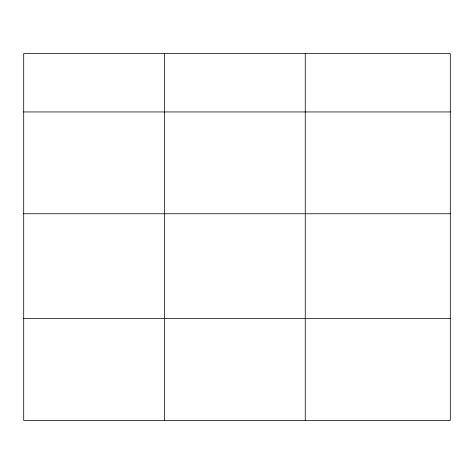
<?xml version="1.0" encoding="UTF-8"?>
<svg xmlns="http://www.w3.org/2000/svg" width="474" height="474" viewBox="0 0 474 474"><rect width="100%" height="100%" fill="white"/><g stroke="black" fill="none" stroke-linecap="round" stroke-linejoin="round"><path stroke-width="0.71" d="M450.3 213.756L450.3 53.55L23.7 53.55L23.7 420.45L450.3 420.45L450.3 213.756L23.7 213.756M23.7 111.947L450.3 111.947M23.7 318.641L450.3 318.641M305.256 53.55L305.256 420.45M164.478 53.55L164.478 420.45"/></g></svg>
